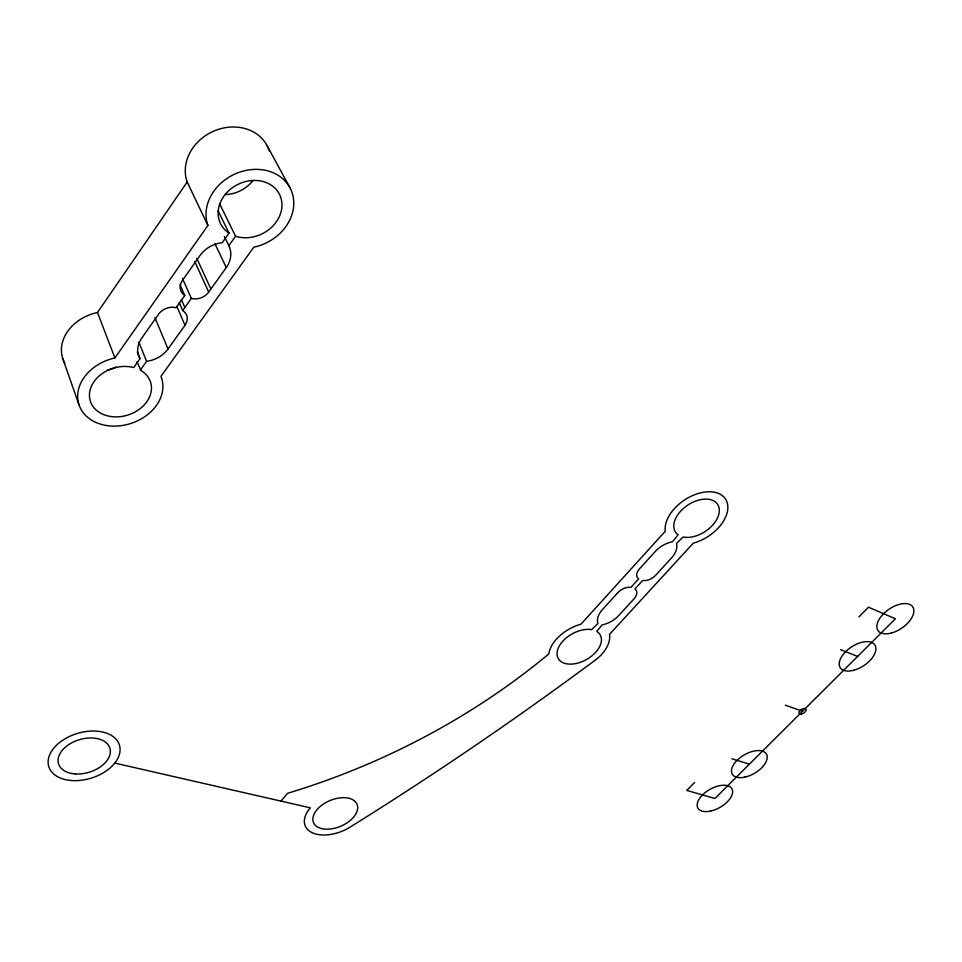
<?xml version="1.0" encoding="UTF-8"?>
<svg xmlns="http://www.w3.org/2000/svg" width="962" height="962" viewBox="0 0 962 962"><rect width="100%" height="100%" fill="white"/><g stroke="black" fill="none" stroke-linecap="round" stroke-linejoin="round"><path stroke-width="1.44" d="M64.827 363.251A42.244 33.658 -16.4 0 1 95.683 312.903L97.499 312.494L187.181 182.01L186.664 180.459A43.987 37.65 -26.4 0 1 216.847 129.894A43.987 37.65 -26.4 0 1 269.276 150.89M114.899 357.984L207.888 225.433L207.371 223.869A45.262 37.843 -26.5 0 1 240.753 171.801A45.262 37.843 -26.5 0 1 293.145 196.645A45.262 37.843 -26.5 0 1 255.639 246.765L253.788 247.174L160.943 376.358L161.46 377.717A43.41 33.742 -17.3 0 1 140.344 419.408A43.41 33.742 -17.3 0 1 88.131 417.712L86.712 416.498A43.41 33.742 -17.3 0 1 113.047 358.405L114.899 357.984L97.499 312.494M218.133 210.822L229.016 233.117L222.27 242.652A26.804 21.958 -23.6 0 0 200.024 255.483L182.455 280.387A14.298 11.652 -21.7 0 0 184.776 295.526L176.142 307.708A14.189 11.4 -20.1 0 0 158.706 314.069L141.715 338.167A26.311 20.851 -19.5 0 0 139.995 358.682L133.718 367.556L132.816 367.328A31.566 24.531 -17.3 0 0 95.959 379.172A31.566 24.531 -17.3 0 0 95.947 409.812L96.97 410.702A31.566 24.531 -17.3 0 0 142.208 406.926A31.566 24.531 -17.3 0 0 141.041 370.598L137.037 361.94M140.284 370.178L146.573 361.339A26.527 21.14 -18.7 0 0 168.013 349.014L184.993 325.264A14.177 11.376 -20.2 0 0 182.708 310.546L179.185 302.465M182.708 310.546L191.342 298.412A14.286 11.616 -21.9 0 0 208.73 292.075L226.274 267.532A27.02 22.282 -22.7 0 0 228.824 245.731L235.57 236.231L219.468 203.463M280.952 801.106L287.71 793.253A587.481 450.613 -21.3 0 0 548.821 653.944A33.117 20.202 -29.2 0 1 579.629 624.566L580.964 624.194L665.307 531.204L665.199 530.206A34.716 21.729 -33.4 0 1 695.923 494.252A34.716 21.729 -33.4 0 1 727.849 507.84A34.716 21.729 -33.4 0 1 694.684 542.748L693.349 543.109L609.487 634.379L609.619 635.281A33.117 20.202 -29.2 0 1 592.7 662.024L592.58 662.109C514.49 719.985 434.102 774.771 351.611 826.166A32.504 19.144 -22.8 0 1 312.59 832.9A32.504 19.144 -22.8 0 1 310.329 807.827L114.755 763.082M694.612 782.455L686.712 790.415L714.922 798.496L895.394 618.794L868.506 607.202L858.898 616.895M731.914 758.765L749.362 764.201M235.57 236.231L236.472 236.52A32.912 27.513 -26.5 0 0 281.962 205.579A32.912 27.513 -26.5 0 0 237.638 184.548A32.912 27.513 -26.5 0 0 228.271 232.624L229.016 233.117M785.317 705.182L802.536 711.255M840.644 649.687L857.587 656.433M266.967 145.454L289.947 187.71M224.362 236.52L228.824 245.731M187.181 182.01L207.888 225.433M214.959 243.735L226.274 267.532M196.825 258.381L210.906 289.021M194.697 261.399L208.73 292.075M182.407 278.295L191.342 298.412M180.038 284.788L184.776 295.526M181.325 299.447L184.86 307.515M176.804 306.373L184.993 325.264M154.978 317.737L168.013 349.014M138.889 342.171L146.573 361.339M137.277 351.839L139.995 358.682M62.698 358.393L78.92 404.569M252.85 180.664A31.986 27.369 -26.4 0 1 224.471 194.601M116.186 367.123A30.724 24.471 -16.4 0 1 107.215 370.226M617.941 592.544L602.477 609.547A20.142 12.362 -30.4 0 0 597.991 623.448L591.678 629.629A24.074 14.695 -29.2 0 0 564.55 639.429A24.074 14.695 -29.2 0 0 559.463 660.197L560.004 660.75A24.074 14.695 -29.2 0 0 591.63 656.072A24.074 14.695 -29.2 0 0 596.777 631.445L602.056 624.915A20.25 12.506 -30.2 0 0 618.734 615.548L634.138 598.725A10.847 6.698 -30.9 0 0 634.896 588.984L642.712 580.435A10.943 6.782 -31.6 0 0 655.603 575.312L671.404 558.068A20.683 12.915 -32.1 0 0 676.49 543.482L683.116 536.988A25.24 15.801 -33.4 0 0 718.842 514.261A25.24 15.801 -33.4 0 0 691.822 502.753A25.24 15.801 -33.4 0 0 678.102 534.848L672.474 541.786A20.575 12.759 -32.2 0 0 655.326 551.442L639.465 568.879A10.955 6.794 -31.6 0 0 638.672 578.847L630.856 587.421A10.859 6.71 -30.8 0 0 617.941 592.544M354.365 800.793L353.727 800.324A23.629 13.925 -22.8 0 0 315.151 812.156A23.629 13.925 -22.8 0 0 336.339 827.801A23.629 13.925 -22.8 0 0 354.365 800.793M75.373 773.941A26.852 17.003 -16.8 0 0 109.969 748.388A26.852 17.003 -16.8 0 0 67.316 745.61A26.852 17.003 -16.8 0 0 75.373 773.941M71.789 780.555A36.941 23.401 -16.8 0 0 119.553 745.49A36.941 23.401 -16.8 0 0 60.955 741.498A36.941 23.401 -16.8 0 0 71.789 780.555M853.991 670.201A20.707 11.195 -33.3 0 0 874.951 645.093A20.707 11.195 -33.3 0 0 843.746 653.739A20.707 11.195 -33.3 0 0 853.991 670.201M801.755 713.936A4.052 2.177 -31.9 0 0 805.988 709.138A4.052 2.177 -31.9 0 0 799.855 710.69A4.052 2.177 -31.9 0 0 801.755 713.936M710.75 811.038A19.565 10.317 -29.7 0 0 731.902 788.756A19.565 10.317 -29.7 0 0 702.019 795.454A19.565 10.317 -29.7 0 0 710.75 811.038M744.889 777.128A19.817 10.534 -30.5 0 0 766.57 754.328A19.817 10.534 -30.5 0 0 736.543 760.882A19.817 10.534 -30.5 0 0 744.889 777.128M891.449 633.02A21.044 11.412 -34.3 0 0 913.01 607.262A21.044 11.412 -34.3 0 0 881.637 615.812A21.044 11.412 -34.3 0 0 891.449 633.02"/></g></svg>
